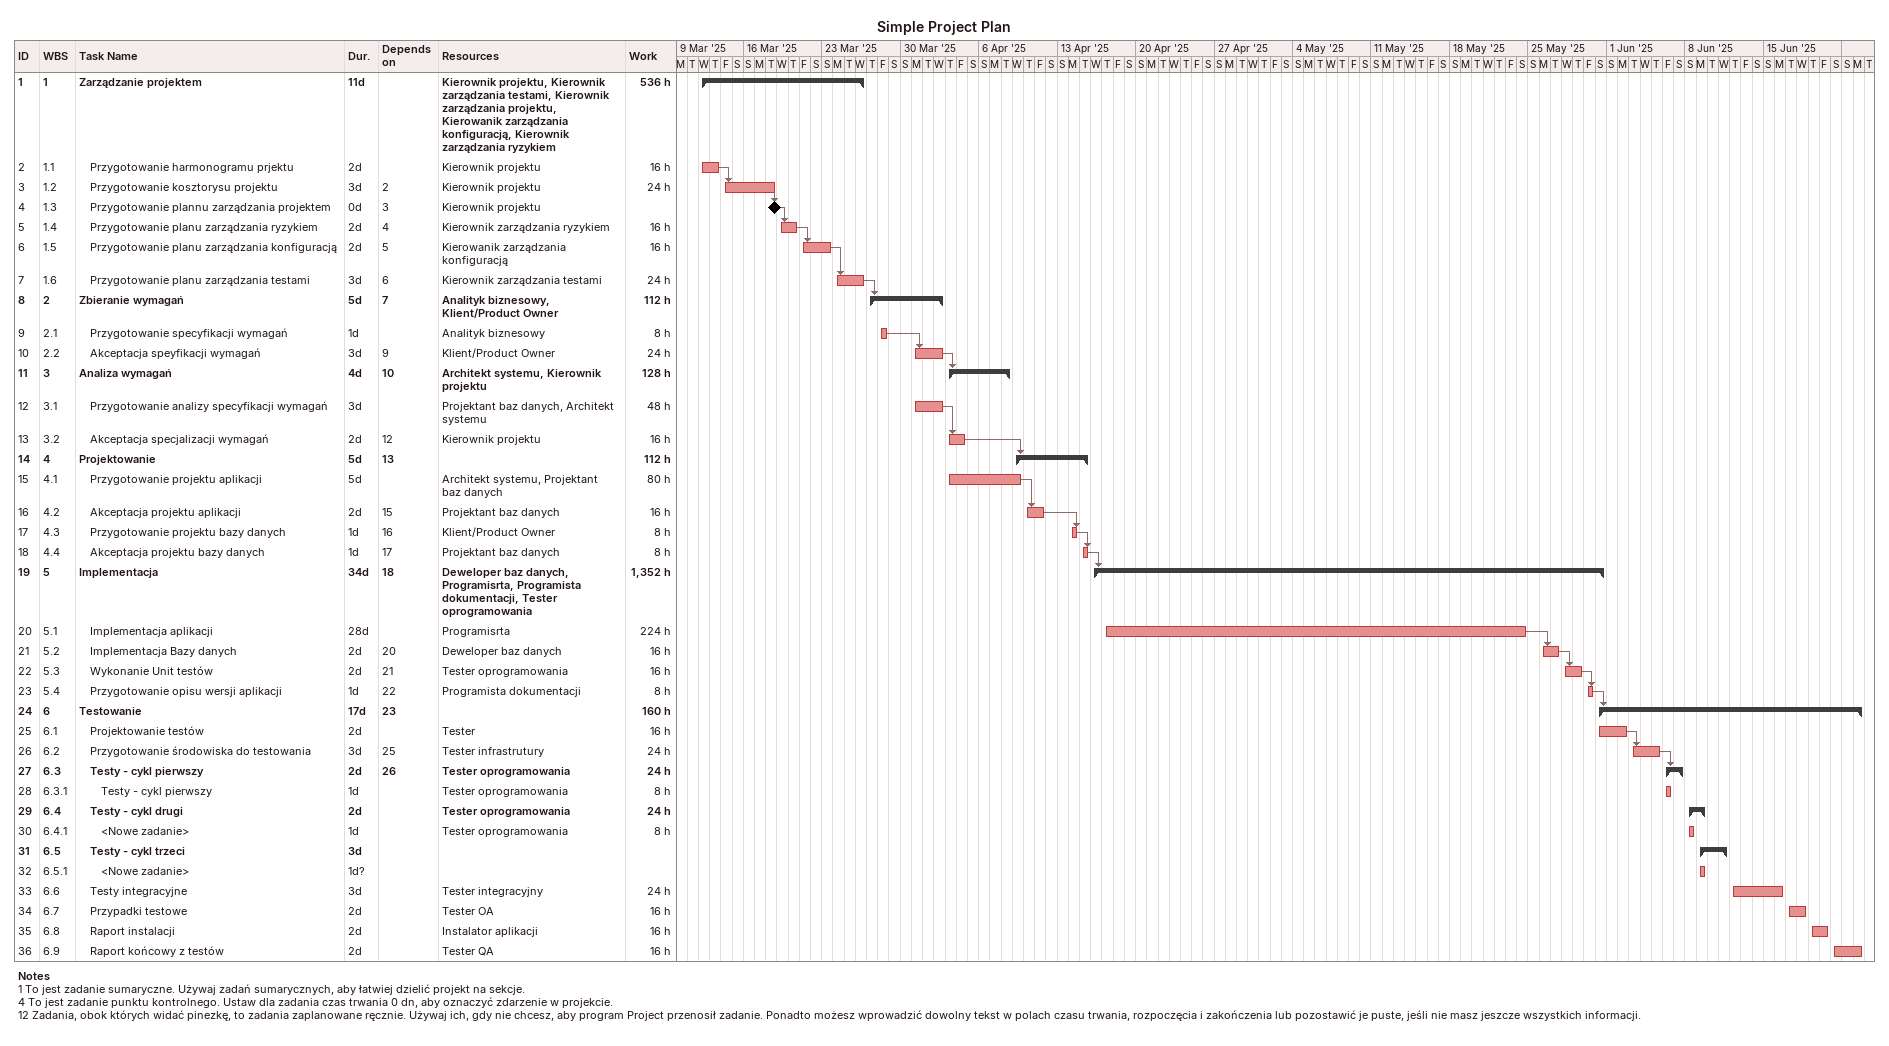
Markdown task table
Simple Project Plan

| ID | WBS | Task | Duration | Start | Finish | Predecessors | Resources | Work (h) |
|---|---|---|---|---|---|---|---|---|
| 1 | 1 | **Zarządzanie projektem** | 11d | 2025-03-12 | 2025-03-26 |  | Kierownik projektu, Kierownik zarządzania testami, Kierownik zarządzania projektu, Kierowanik zarządzania konfiguracją, Kierownik zarządzania ryzykiem | 536 |
| 2 | 1.1 | Przygotowanie harmonogramu prjektu | 2d | 2025-03-12 | 2025-03-13 |  | Kierownik projektu | 16 |
| 3 | 1.2 | Przygotowanie kosztorysu projektu | 3d | 2025-03-14 | 2025-03-18 | 2 | Kierownik projektu | 24 |
| 4 | 1.3 | Przygotowanie plannu zarządzania projektem | 0d | 2025-03-18 | 2025-03-18 | 3 | Kierownik projektu |  |
| 5 | 1.4 | Przygotowanie planu zarządzania ryzykiem | 2d | 2025-03-19 | 2025-03-20 | 4 | Kierownik zarządzania ryzykiem | 16 |
| 6 | 1.5 | Przygotowanie planu zarządzania konfiguracją | 2d | 2025-03-21 | 2025-03-23 | 5 | Kierowanik zarządzania konfiguracją | 16 |
| 7 | 1.6 | Przygotowanie planu zarządzania testami | 3d | 2025-03-24 | 2025-03-26 | 6 | Kierownik zarządzania testami | 24 |
| 8 | 2 | **Zbieranie wymagań** | 5d | 2025-03-27 | 2025-04-02 | 7 | Analityk biznesowy, Klient/Product Owner | 112 |
| 9 | 2.1 | Przygotowanie specyfikacji wymagań | 1d | 2025-03-28 | 2025-03-28 |  | Analityk biznesowy | 8 |
| 10 | 2.2 | Akceptacja speyfikacji wymagań | 3d | 2025-03-31 | 2025-04-02 | 9 | Klient/Product Owner | 24 |
| 11 | 3 | **Analiza wymagań** | 4d | 2025-04-03 | 2025-04-08 | 10 | Architekt systemu, Kierownik projektu | 128 |
| 12 | 3.1 | Przygotowanie analizy specyfikacji wymagań | 3d | 2025-03-31 | 2025-04-02 |  | Projektant baz danych, Architekt systemu | 48 |
| 13 | 3.2 | Akceptacja specjalizacji wymagań | 2d | 2025-04-03 | 2025-04-04 | 12 | Kierownik projektu | 16 |
| 14 | 4 | **Projektowanie** | 5d | 2025-04-09 | 2025-04-15 | 13 |  | 112 |
| 15 | 4.1 | Przygotowanie projektu aplikacji | 5d | 2025-04-03 | 2025-04-09 |  | Architekt systemu, Projektant baz danych | 80 |
| 16 | 4.2 | Akceptacja projektu aplikacji | 2d | 2025-04-10 | 2025-04-11 | 15 | Projektant baz danych | 16 |
| 17 | 4.3 | Przygotowanie projektu bazy danych | 1d | 2025-04-14 | 2025-04-14 | 16 | Klient/Product Owner | 8 |
| 18 | 4.4 | Akceptacja projektu bazy danych | 1d | 2025-04-15 | 2025-04-15 | 17 | Projektant baz danych | 8 |
| 19 | 5 | **Implementacja** | 34d | 2025-04-16 | 2025-05-31 | 18 | Deweloper baz danych, Programisrta, Programista dokumentacji, Tester oprogramowania | 1352 |
| 20 | 5.1 | Implementacja aplikacji | 28d | 2025-04-17 | 2025-05-24 |  | Programisrta | 224 |
| 21 | 5.2 | Implementacja Bazy danych | 2d | 2025-05-26 | 2025-05-27 | 20 | Deweloper baz danych | 16 |
| 22 | 5.3 | Wykonanie Unit testów | 2d | 2025-05-28 | 2025-05-29 | 21 | Tester oprogramowania | 16 |
| 23 | 5.4 | Przygotowanie opisu wersji aplikacji | 1d | 2025-05-30 | 2025-05-30 | 22 | Programista dokumentacji | 8 |
| 24 | 6 | **Testowanie** | 17d | 2025-05-31 | 2025-06-23 | 23 |  | 160 |
| 25 | 6.1 | Projektowanie testów | 2d | 2025-05-31 | 2025-06-02 |  | Tester | 16 |
| 26 | 6.2 | Przygotowanie środowiska do testowania | 3d | 2025-06-03 | 2025-06-05 | 25 | Tester infrastrutury | 24 |
| 27 | 6.3 | **Testy - cykl pierwszy** | 2d | 2025-06-06 | 2025-06-07 | 26 | Tester oprogramowania | 24 |
| 28 | 6.3.1 | Testy - cykl pierwszy | 1d | 2025-06-06 | 2025-06-06 |  | Tester oprogramowania | 8 |
| 29 | 6.4 | **Testy - cykl drugi** | 2d | 2025-06-08 | 2025-06-09 |  | Tester oprogramowania | 24 |
| 30 | 6.4.1 | <Nowe zadanie> | 1d | 2025-06-08 | 2025-06-08 |  | Tester oprogramowania | 8 |
| 31 | 6.5 | **Testy - cykl trzeci** | 3d | 2025-06-09 | 2025-06-11 |  |  |  |
| 32 | 6.5.1 | <Nowe zadanie> | 1d? | 2025-06-09 | 2025-06-09 |  |  |  |
| 33 | 6.6 | Testy integracyjne | 3d | 2025-06-12 | 2025-06-16 |  | Tester integracyjny | 24 |
| 34 | 6.7 | Przypadki testowe | 2d | 2025-06-17 | 2025-06-18 |  | Tester OA | 16 |
| 35 | 6.8 | Raport instalacji | 2d | 2025-06-19 | 2025-06-20 |  | Instalator aplikacji | 16 |
| 36 | 6.9 | Raport końcowy z testów | 2d | 2025-06-21 | 2025-06-23 |  | Tester QA | 16 |

Notes
- 1: To jest zadanie sumaryczne. Używaj zadań sumarycznych, aby łatwiej dzielić projekt na sekcje.
- 4: To jest zadanie punktu kontrolnego. Ustaw dla zadania czas trwania 0 dn, aby oznaczyć zdarzenie w projekcie.
- 12: Zadania, obok których widać pinezkę, to zadania zaplanowane ręcznie. Używaj ich, gdy nie chcesz, aby program Project przenosił zadanie. Ponadto możesz wprowadzić dowolny tekst w polach czasu trwania, rozpoczęcia i zakończenia lub pozostawić je puste, jeśli nie masz jeszcze wszystkich informacji.
